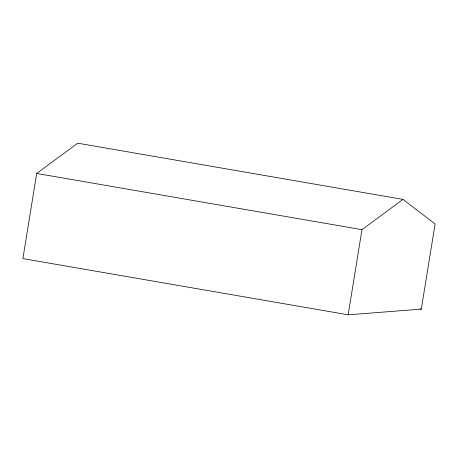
<?xml version="1.0" encoding="UTF-8"?>
<svg xmlns="http://www.w3.org/2000/svg" width="458" height="458" viewBox="0 0 458 458"><rect width="100%" height="100%" fill="white"/><g stroke="black" fill="none" stroke-linecap="round" stroke-linejoin="round"><path stroke-width="0.69" d="M36.692 173.456L22.9 258.604L348.172 314.812L421.308 309.121L435.1 223.973L402.971 199.396L77.7 143.188L36.692 173.456L361.963 229.664L402.971 199.396M348.172 314.812L361.963 229.664M419.9 308.875L421.308 309.121"/></g></svg>
